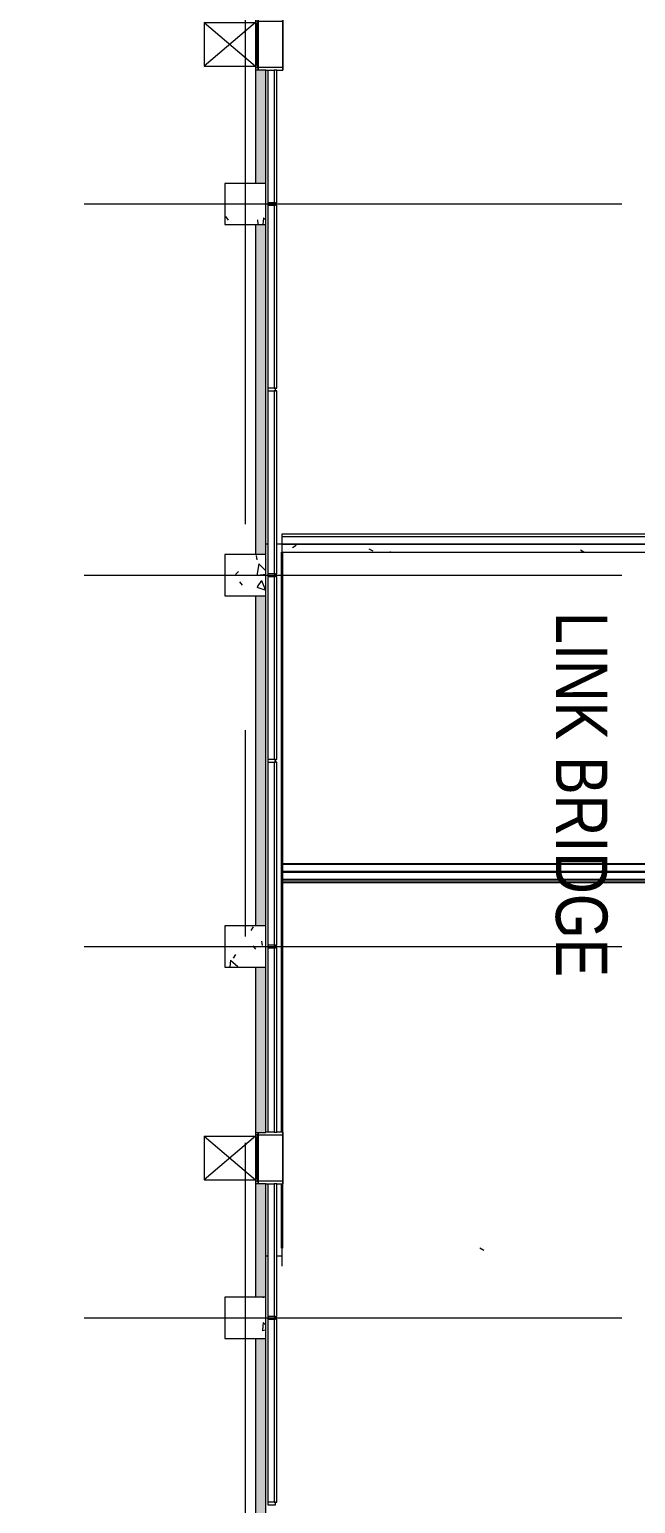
# Model space of a CAD drawing. Extents: x -14231 to 516634, y -267190 to 70805.
# Drawn here: x 390729 to 402477, y -78894 to -50310 of the extents above; entities that cross this region are included whole.
import ezdxf

# ---------------------------------------------------------------- set-up
doc = ezdxf.new("R2010")
doc.units = 0
doc.header["$LTSCALE"] = 8
for name, pattern in [('Access Line', [382.3, 250, -132.3]), ('Centre', [7937.5, 1587.5, -1190.625, 3968.75, -1190.625]), ('IDA - Grid Line', [3500, 2000, -500, 500, -500])]:
    doc.linetypes.add(name, pattern=pattern)
doc.layers.get('0').update_dxf_attribs({"color": 1, "linetype": 'CONTINUOUS'})
doc.layers.add('A-_--------_E-', color=7, linetype='CONTINUOUS', lineweight=9, true_color=0x00a600)
for name, color, linetype, lineweight in [('A-_ANOTGRID_E', 7, 'CONTINUOUS', 9), ('A-_CLAD----_E', 7, 'CONTINUOUS', 9), ('A-_CLAD----_E1', 7, 'CONTINUOUS', 9), ('A-_FLOR----_E', 7, 'CONTINUOUS', 9), ('A-_WALL----_E', 7, 'CONTINUOUS', 9), ('A-_WALL----_H', 7, 'CONTINUOUS', 9), ('A-_WIND----_E', 7, 'CONTINUOUS', 9), ('A-COLN----_E', 7, 'CONTINUOUS', 9), ('A-COLN----_E1', 7, 'CONTINUOUS', 9)]:
    doc.layers.add(name, color=color, linetype=linetype, lineweight=lineweight)
doc.styles.add('Site Area', font='arial.ttf', dxfattribs={"width": 0.8})
pattern_1 = [(270, (69356.9, 806163.47), (508, -2032), [83.82, -1440.18, 83.82, -1440.18, -8128]), (270, (69356.9, 806163.47), (508, -2032), [-3048, 83.82, -2964.18, 83.82, -1440.18, -3556]), (270, (69356.9, 806163.47), (508, -2032), [-7620, 83.82, -932.18, 83.82, -2456.18]), (30, (69610.9, 805401.47), (1505.76362, 1455.9409), [83.82, -1440.18, 83.82, -1440.18, -8128]), (30, (69610.9, 805401.47), (1505.76362, 1455.9409), [-3048, 83.82, -2964.18, 83.82, -1440.18, -3556]), (30, (69610.9, 805401.47), (1505.76362, 1455.9409), [-7620, 83.82, -932.18, 83.82, -2456.18]), (150, (70626.9, 805147.47), (-2013.76362, 576.0591), [83.82, -1440.18, 83.82, -1440.18, -8128]), (150, (70626.9, 805147.47), (-2013.76362, 576.0591), [-3048, 83.82, -2964.18, 83.82, -1440.18, -3556]), (150, (70626.9, 805147.47), (-2013.76362, 576.0591), [-7620, 83.82, -932.18, 83.82, -2456.18])]

# ---------------------------------------------------------------- blocks, each defined once
blk = doc.blocks.new('IDA - Rectangle Column - 800W X 800D-V12-PH1 LEVEL 3 - PROBE')
at = {"layer": 'A-COLN----_E1', "true_color": 0xaaaaaa}
h = blk.add_hatch(dxfattribs=at)
h.set_pattern_fill('FP_14', color=253, style=0, pattern_type=2)
h.set_pattern_definition([(320, (-325556.1, 881457.2), (-159.3907, -1821.8403), [190.5, -2095.5]), (265, (-325556.1, 881457.2), (1910.5674, 352.428), [152.4, -1676.4]), (10.451, (-325569.4, 881305.4), (1751.166, -1469.4262), [161.9, -1780.901]), (316.184, (-325048.1, 881457.2), (-420.428, -2710.791), [285.75, -3143.25]), (6.636, (-325083.2, 881231.3), (2474.276, -2374.0256), [242.85, -2671.351]), (261.184, (-325048, 881457.2), (2474.2525, -2374.05), [228.6, -2514.6]), (291, (-325175.1, 881203.2), (-1022.6516, -1516.1442), [190.5, -2095.5]), (236, (-325175.1, 881203.2), (1841.8805, -618.021), [152.4, -1676.4]), (341.451, (-325260.3, 881076.8), (819.2124, -2134.1713), [161.9, -1780.901]), (307.5, (-325556.1, 881457.2), (845.5504, -30.88603), [83.82, -1572.26, 83.82, -3300.73]), (307.5, (-325556.1, 881457.2), (845.5504, -30.88603), [-1739.9, -1617.98, 83.82, -1598.93]), (277.5, (-325556.1, 881457.2), (1001.80575, -668.1966), [83.82, -886.46, 83.82, -2175.51]), (277.5, (-325556.1, 881457.2), (1001.80575, -668.1966), [-1054.1, -1534.16, 83.82, -557.53]), (237.5, (-325556.1, 882023.6), (-57.2896, -1355.90933), [83.82, -551.18, 83.82, -4526.28]), (237.5, (-325556.1, 882023.6), (-57.2896, -1355.90933), [-718.82, -1897.38, 83.82, -2545.08]), (227.5, (-325556.1, 882277.6), (254.2664, -1481.2932), [83.82, -741.68, 83.82, -3098.8]), (227.5, (-325556.1, 882277.6), (254.2664, -1481.2932), [-909.32, -1231.9, 83.82, -1783.08])])
h.paths.add_polyline_path([(-400, -400), (400, -400), (400, 400), (-400, 400)])
at = {"layer": 'A-COLN----_E', "color": 253, "true_color": 0xaaaaaa}
for p, q in [((400, 400), (-400, 400)), ((-400, 400), (-400, -400)), ((400, -400), (400, 400)), ((-400, -400), (400, -400))]:
    blk.add_line(p, q, dxfattribs=at)
blk = doc.blocks.new('IDA - Rectangle Column - 800W X 800D-V13-PH1 LEVEL 3 - PROBE')
at = {"layer": 'A-COLN----_E1', "true_color": 0xaaaaaa}
h = blk.add_hatch(dxfattribs=at)
h.set_pattern_fill('FP_15', color=253, style=0, pattern_type=2)
h.set_pattern_definition([(320, (-325556.1, 874257.2), (-159.3907, -1821.8403), [190.5, -2095.5]), (265, (-325556.1, 874257.2), (1910.5674, 352.428), [152.4, -1676.4]), (10.451, (-325569.4, 874105.4), (1751.166, -1469.4262), [161.9, -1780.901]), (316.184, (-325048.1, 874257.2), (-420.428, -2710.791), [285.75, -3143.25]), (6.636, (-325083.2, 874031.3), (2474.276, -2374.0256), [242.85, -2671.351]), (261.184, (-325048, 874257.2), (2474.2525, -2374.05), [228.6, -2514.6]), (291, (-325175.1, 874003.2), (-1022.6516, -1516.1442), [190.5, -2095.5]), (236, (-325175.1, 874003.2), (1841.8805, -618.021), [152.4, -1676.4]), (341.451, (-325260.3, 873876.8), (819.2124, -2134.1713), [161.9, -1780.901]), (307.5, (-325556.1, 874257.2), (845.5504, -30.88603), [83.82, -1572.26, 83.82, -3300.73]), (307.5, (-325556.1, 874257.2), (845.5504, -30.88603), [-1739.9, -1617.98, 83.82, -1598.93]), (277.5, (-325556.1, 874257.2), (1001.80575, -668.1966), [83.82, -886.46, 83.82, -2175.51]), (277.5, (-325556.1, 874257.2), (1001.80575, -668.1966), [-1054.1, -1534.16, 83.82, -557.53]), (237.5, (-325556.1, 874823.6), (-57.2896, -1355.90933), [83.82, -551.18, 83.82, -4526.28]), (237.5, (-325556.1, 874823.6), (-57.2896, -1355.90933), [-718.82, -1897.38, 83.82, -2545.08]), (227.5, (-325556.1, 875077.6), (254.2664, -1481.2932), [83.82, -741.68, 83.82, -3098.8]), (227.5, (-325556.1, 875077.6), (254.2664, -1481.2932), [-909.32, -1231.9, 83.82, -1783.08])])
h.paths.add_polyline_path([(-400, -400), (400, -400), (400, 400), (-400, 400)])
at = {"layer": 'A-COLN----_E', "color": 253, "true_color": 0xaaaaaa}
for p, q in [((400, 400), (-400, 400)), ((-400, 400), (-400, -400)), ((400, -400), (400, 400)), ((-400, -400), (400, -400))]:
    blk.add_line(p, q, dxfattribs=at)
blk = doc.blocks.new('IDA - Rectangle Column - 800W X 800D-V14-PH1 LEVEL 3 - PROBE')
at = {"layer": 'A-COLN----_E1', "true_color": 0xaaaaaa}
h = blk.add_hatch(dxfattribs=at)
h.set_pattern_fill('FP_16', color=253, style=0, pattern_type=2)
h.set_pattern_definition([(320, (-325556.1, 867057.2), (-159.3907, -1821.8403), [190.5, -2095.5]), (265, (-325556.1, 867057.2), (1910.5674, 352.428), [152.4, -1676.4]), (10.451, (-325569.4, 866905.4), (1751.166, -1469.4262), [161.9, -1780.901]), (316.184, (-325048.1, 867057.2), (-420.428, -2710.791), [285.75, -3143.25]), (6.636, (-325083.2, 866831.3), (2474.276, -2374.0256), [242.85, -2671.351]), (261.184, (-325048, 867057.2), (2474.2525, -2374.05), [228.6, -2514.6]), (291, (-325175.1, 866803.2), (-1022.6516, -1516.1442), [190.5, -2095.5]), (236, (-325175.1, 866803.2), (1841.8805, -618.021), [152.4, -1676.4]), (341.451, (-325260.3, 866676.8), (819.2124, -2134.1713), [161.9, -1780.901]), (307.5, (-325556.1, 867057.2), (845.5504, -30.88603), [83.82, -1572.26, 83.82, -3300.73]), (307.5, (-325556.1, 867057.2), (845.5504, -30.88603), [-1739.9, -1617.98, 83.82, -1598.93]), (277.5, (-325556.1, 867057.2), (1001.80575, -668.1966), [83.82, -886.46, 83.82, -2175.51]), (277.5, (-325556.1, 867057.2), (1001.80575, -668.1966), [-1054.1, -1534.16, 83.82, -557.53]), (237.5, (-325556.1, 867623.6), (-57.2896, -1355.90933), [83.82, -551.18, 83.82, -4526.28]), (237.5, (-325556.1, 867623.6), (-57.2896, -1355.90933), [-718.82, -1897.38, 83.82, -2545.08]), (227.5, (-325556.1, 867877.6), (254.2664, -1481.2932), [83.82, -741.68, 83.82, -3098.8]), (227.5, (-325556.1, 867877.6), (254.2664, -1481.2932), [-909.32, -1231.9, 83.82, -1783.08])])
h.paths.add_polyline_path([(-400, -400), (400, -400), (400, 400), (-400, 400)])
at = {"layer": 'A-COLN----_E', "color": 253, "true_color": 0xaaaaaa}
for p, q in [((400, 400), (-400, 400)), ((-400, 400), (-400, -400)), ((400, -400), (400, 400)), ((-400, -400), (400, -400))]:
    blk.add_line(p, q, dxfattribs=at)
blk = doc.blocks.new('IDA - Rectangle Column - 800W X 800D-V15-PH1 LEVEL 3 - PROBE')
at = {"layer": 'A-COLN----_E1', "true_color": 0xaaaaaa}
h = blk.add_hatch(dxfattribs=at)
h.set_pattern_fill('FP_17', color=253, style=0, pattern_type=2)
h.set_pattern_definition([(320, (-325556.1, 859857.2), (-159.3907, -1821.8403), [190.5, -2095.5]), (265, (-325556.1, 859857.2), (1910.5674, 352.428), [152.4, -1676.4]), (10.451, (-325569.4, 859705.4), (1751.166, -1469.4262), [161.9, -1780.901]), (316.184, (-325048.1, 859857.2), (-420.428, -2710.791), [285.75, -3143.25]), (6.636, (-325083.2, 859631.3), (2474.276, -2374.0256), [242.85, -2671.351]), (261.184, (-325048, 859857.2), (2474.2525, -2374.05), [228.6, -2514.6]), (291, (-325175.1, 859603.2), (-1022.6516, -1516.1442), [190.5, -2095.5]), (236, (-325175.1, 859603.2), (1841.8805, -618.021), [152.4, -1676.4]), (341.451, (-325260.3, 859476.8), (819.2124, -2134.1713), [161.9, -1780.901]), (307.5, (-325556.1, 859857.2), (845.5504, -30.88603), [83.82, -1572.26, 83.82, -3300.73]), (307.5, (-325556.1, 859857.2), (845.5504, -30.88603), [-1739.9, -1617.98, 83.82, -1598.93]), (277.5, (-325556.1, 859857.2), (1001.80575, -668.1966), [83.82, -886.46, 83.82, -2175.51]), (277.5, (-325556.1, 859857.2), (1001.80575, -668.1966), [-1054.1, -1534.16, 83.82, -557.53]), (237.5, (-325556.1, 860423.6), (-57.2896, -1355.90933), [83.82, -551.18, 83.82, -4526.28]), (237.5, (-325556.1, 860423.6), (-57.2896, -1355.90933), [-718.82, -1897.38, 83.82, -2545.08]), (227.5, (-325556.1, 860677.6), (254.2664, -1481.2932), [83.82, -741.68, 83.82, -3098.8]), (227.5, (-325556.1, 860677.6), (254.2664, -1481.2932), [-909.32, -1231.9, 83.82, -1783.08])])
h.paths.add_polyline_path([(-400, -400), (400, -400), (400, 400), (-400, 400)])
at = {"layer": 'A-COLN----_E', "color": 253, "true_color": 0xaaaaaa}
for p, q in [((400, 400), (-400, 400)), ((-400, 400), (-400, -400)), ((400, -400), (400, 400)), ((-400, -400), (400, -400))]:
    blk.add_line(p, q, dxfattribs=at)
blk = doc.blocks.new('Aluminium Window - 1000L X 1000H - FAP-02 - 2HR-V55-PH1 LEVEL 3 - PROBE')
at = {"layer": 'A-_WIND----_E', "color": 253, "true_color": 0xaaaaaa}
for p, q in [((-495, 425), (-495, 310)), ((-445, 425), (-495, 425)), ((-445, -50), (-445, 425)), ((455, 425), (-445, 425)), ((505, 425), (455, 425)), ((455, 425), (455, -50)), ((505, 310), (505, 425)), ((-495, 260), (-495, 100)), ((505, 100), (505, 260)), ((-445, -50), (-492, -50)), ((-492, -50), (-445, -50)), ((-492, -100), (-445, -100)), ((-445, -65), (-445, -50)), ((455, -50), (-445, -50)), ((-445, -50), (455, -50)), ((-445, -65), (-445, -100)), ((-395, -65), (-445, -65)), ((-445, -100), (-395, -100)), ((405, -65), (-395, -65)), ((-395, -100), (-395, -65)), ((405, -79), (-395, -79)), ((-395, -79), (-395, -87)), ((-395, -87), (405, -87)), ((-395, -100), (405, -100)), ((455, -65), (405, -65)), ((405, -65), (405, -100)), ((405, -87), (405, -79)), ((405, -100), (455, -100)), ((505, -50), (455, -50)), ((455, -50), (455, -65)), ((455, -50), (505, -50)), ((455, -100), (455, -65)), ((455, -100), (505, -100))]:
    blk.add_line(p, q, dxfattribs=at)
at = {"layer": 'A-_WIND----_E', "color": 253, "linetype": 'Centre', "true_color": 0xaaaaaa}
for p, q in [((-495, 425), (505, 425)), ((-74, 425), (-390, 425))]:
    blk.add_line(p, q, dxfattribs=at)
at = {"layer": 'A-_WIND----_E', "color": 253, "linetype": 'Access Line', "true_color": 0xaaaaaa}
for p, q in [((-420, -1100), (-420, -100)), ((-420, -100), (430, -1100)), ((-420, -1100), (430, -100)), ((430, -1100), (430, -100)), ((-420, -1100), (430, -1100))]:
    blk.add_line(p, q, dxfattribs=at)
blk = doc.blocks.new('Aluminium Window - 1000L X 1000H - FAP-02 - 2HR-V56-PH1 LEVEL 3 - PROBE')
at = {"layer": 'A-_WIND----_E', "color": 253, "true_color": 0xaaaaaa}
for p, q in [((-495, 425), (-495, 310)), ((-445, 425), (-495, 425)), ((-445, -50), (-445, 425)), ((455, 425), (-445, 425)), ((505, 425), (455, 425)), ((455, 425), (455, -50)), ((505, 310), (505, 425)), ((-495, 135), (-495, 100)), ((505, 100), (505, 260)), ((-445, -50), (-492, -50)), ((-492, -50), (-445, -50)), ((-492, -100), (-445, -100)), ((-445, -65), (-445, -50)), ((455, -50), (-445, -50)), ((-445, -50), (455, -50)), ((-445, -65), (-445, -100)), ((-395, -65), (-445, -65)), ((-445, -100), (-395, -100)), ((405, -65), (-395, -65)), ((-395, -100), (-395, -65)), ((405, -79), (-395, -79)), ((-395, -79), (-395, -87)), ((-395, -87), (405, -87)), ((-395, -100), (405, -100)), ((455, -65), (405, -65)), ((405, -65), (405, -100)), ((405, -87), (405, -79)), ((405, -100), (455, -100)), ((505, -50), (455, -50)), ((455, -50), (455, -65)), ((455, -50), (505, -50)), ((455, -100), (455, -65)), ((455, -100), (505, -100))]:
    blk.add_line(p, q, dxfattribs=at)
at = {"layer": 'A-_WIND----_E', "color": 253, "linetype": 'Centre', "true_color": 0xaaaaaa}
for p, q in [((-495, 425), (505, 425)), ((-74, 425), (-390, 425))]:
    blk.add_line(p, q, dxfattribs=at)
at = {"layer": 'A-_WIND----_E', "color": 253, "linetype": 'Access Line', "true_color": 0xaaaaaa}
for p, q in [((-420, -1100), (-420, -100)), ((-420, -100), (430, -1100)), ((-420, -1100), (430, -100)), ((430, -1100), (430, -100)), ((-420, -1100), (430, -1100))]:
    blk.add_line(p, q, dxfattribs=at)
blk = doc.blocks.new('System Panel - AlumPanelClad-White-10085897-PH1 LEVEL 3 - PROBE')
at = {"layer": 'A-_CLAD----_E', "color": 253, "true_color": 0xaaaaaa}
for p, q in [((1287, 25), (-1287, 25)), ((-1287, 25), (-1287, -25)), ((1287, -25), (1287, 25)), ((-1287, -25), (1287, -25))]:
    blk.add_line(p, q, dxfattribs=at)
blk = doc.blocks.new('Rectangular Mullion - groove center-10085881-PH1 LEVEL 3 - PROBE')
at = {"layer": 'A-_CLAD----_E1', "color": 253, "true_color": 0xaaaaaa}
blk.add_line((878857, 325991), (881432, 325991), dxfattribs=at)
blk = doc.blocks.new('Rectangular Mullion - groove center-9997094-PH1 LEVEL 3 - PROBE')
at = {"layer": 'A-_CLAD----_E1', "color": 253, "true_color": 0xaaaaaa}
for p, q in [((-25, -150), (-25, 0)), ((-25, 0), (25, 0)), ((25, 0), (25, -150)), ((25, -150), (-25, -150))]:
    blk.add_line(p, q, dxfattribs=at)
blk = doc.blocks.new('System Panel - AlumPanelClad-White-10007495-PH1 LEVEL 3 - PROBE')
at = {"layer": 'A-_CLAD----_E', "color": 253, "true_color": 0xaaaaaa}
for p, q in [((1775, 25), (-1775, 25)), ((-1775, 25), (-1775, -25)), ((1775, -25), (1775, 25)), ((-1775, -25), (1775, -25))]:
    blk.add_line(p, q, dxfattribs=at)
blk = doc.blocks.new('Rectangular Mullion - groove center-10007492-PH1 LEVEL 3 - PROBE')
at = {"layer": 'A-_CLAD----_E1', "color": 253, "true_color": 0xaaaaaa}
blk.add_line((931882, 325991), (935432, 325991), dxfattribs=at)
blk = doc.blocks.new('System Panel - AlumPanelClad-White-10085943-PH1 LEVEL 3 - PROBE')
at = {"layer": 'A-_CLAD----_E', "color": 253, "true_color": 0xaaaaaa}
for p, q in [((1788, 25), (-1788, 25)), ((-1788, 25), (-1788, -25)), ((1788, -25), (1788, 25)), ((-1788, -25), (1788, -25))]:
    blk.add_line(p, q, dxfattribs=at)
blk = doc.blocks.new('Rectangular Mullion - groove center-10085883-PH1 LEVEL 3 - PROBE')
at = {"layer": 'A-_CLAD----_E1', "color": 253, "true_color": 0xaaaaaa}
blk.add_line((874282, 325991), (877857, 325991), dxfattribs=at)
blk = doc.blocks.new('System Panel - AlumPanelClad-White-10085945-PH1 LEVEL 3 - PROBE')
at = {"layer": 'A-_CLAD----_E', "color": 253, "true_color": 0xaaaaaa}
for p, q in [((786, 25), (-1786, 25)), ((-1786, 25), (-1786, -25)), ((786, -25), (786, 25)), ((1764, -25), (1764, 25)), ((1764, 25), (1786, 25)), ((1786, 25), (1786, -25)), ((-1786, -25), (786, -25)), ((1786, -25), (1764, -25))]:
    blk.add_line(p, q, dxfattribs=at)
blk = doc.blocks.new('Rectangular Mullion - groove center-10085935-PH1 LEVEL 3 - PROBE')
at = {"layer": 'A-_CLAD----_E1', "color": 253, "true_color": 0xaaaaaa}
blk.add_line((857261, 325991), (859832, 325991), dxfattribs=at)
blk = doc.blocks.new('1659_F10N-PROBE_A_XF10N_R25_rvt-1-PH1 LEVEL 3 - PROBE')
at = {"layer": 'A-_WALL----_H', "true_color": 0xd4d4d4}
h = blk.add_hatch(dxfattribs=at)
h.set_pattern_fill('FP_1', color=254, style=0, pattern_type=2)
h.set_pattern_definition([(0, (0, 0), (2032, 508), [83.82, -1440.18, 83.82, -1440.18, -8128]), (0, (0, 0), (2032, 508), [-3048, 83.82, -2964.18, 83.82, -1440.18, -3556]), (0, (0, 0), (2032, 508), [-7620, 83.82, -932.18, 83.82, -2456.18]), (120, (762, 254), (-1455.9409, 1505.76362), [83.82, -1440.18, 83.82, -1440.18, -8128]), (120, (762, 254), (-1455.9409, 1505.76362), [-3048, 83.82, -2964.18, 83.82, -1440.18, -3556]), (120, (762, 254), (-1455.9409, 1505.76362), [-7620, 83.82, -932.18, 83.82, -2456.18]), (240, (1016, 1270), (-576.0591, -2013.76362), [83.82, -1440.18, 83.82, -1440.18, -8128]), (240, (1016, 1270), (-576.0591, -2013.76362), [-3048, 83.82, -2964.18, 83.82, -1440.18, -3556]), (240, (1016, 1270), (-576.0591, -2013.76362), [-7620, 83.82, -932.18, 83.82, -2456.18])])
h.paths.add_polyline_path([(938007, 325756), (938657, 325756), (938657, 325956), (938007, 325956), (938007, 325856)])
h.paths.add_polyline_path([(937011, 325756), (937011, 325956), (932257, 325956), (932257, 325756), (936678, 325756)])
h.paths.add_polyline_path([(939457, 325756), (943157, 325756), (943157, 325956), (939457, 325956), (939457, 325930)])
h.paths.add_polyline_path([(931457, 325756), (931457, 325956), (925057, 325956), (925057, 325756)])
h.paths.add_polyline_path([(915957, 325756), (917057, 325756), (917057, 325956), (915957, 325956), (915957, 325856)])
h.paths.add_polyline_path([(918642, 325756), (924257, 325756), (924257, 325956), (917857, 325956), (917857, 325756)])
h.paths.add_polyline_path([(914961, 325756), (914961, 325956), (910657, 325956), (910657, 325756), (914133, 325756)])
h.paths.add_polyline_path([(909857, 325756), (909857, 325956), (903457, 325956), (903457, 325756), (909623, 325756)])
h.paths.add_polyline_path([(902657, 325756), (902657, 325956), (898307, 325956), (898307, 325756), (900605, 325756)])
h.paths.add_polyline_path([(897311, 325756), (897311, 325956), (896257, 325956), (896257, 325756)])
h.paths.add_polyline_path([(895457, 325756), (895457, 325956), (889057, 325956), (889057, 325756), (891587, 325756)])
h.paths.add_polyline_path([(888257, 325756), (888257, 325956), (881857, 325956), (881857, 325756), (882569, 325756)])
h.paths.add_polyline_path([(881057, 325756), (881057, 325956), (878857, 325956), (878857, 325756)])
h.paths.add_polyline_path([(874657, 325756), (877861, 325756), (877861, 325956), (874657, 325956), (874657, 325772)])
h.paths.add_polyline_path([(873550, 325756), (873857, 325756), (873857, 325956), (867457, 325956), (867457, 325756)])
h.paths.add_polyline_path([(866657, 325756), (866657, 325956), (860257, 325956), (860257, 325756), (864532, 325756)])
h.paths.add_polyline_path([(852157, 325756), (856264, 325756), (856264, 325956), (852157, 325956), (852157, 325931)])
h.paths.add_polyline_path([(847157, 325756), (851357, 325756), (851357, 325956), (847157, 325956), (847157, 325769)])
h.paths.add_polyline_path([(859457, 325756), (859457, 325956), (857261, 325956), (857261, 325756)])
at = {"layer": 'A-_ANOTGRID_E', "color": 254, "linetype": 'IDA - Grid Line', "true_color": 0xd4d4d4}
for p, q in [((859857, 294432), (859857, 332853)), ((867057, 294432), (867057, 332853)), ((874257, 294432), (874257, 332853)), ((881457, 294432), (881457, 332853)), ((822064, 325556), (979147, 325556))]:
    blk.add_line(p, q, dxfattribs=at)
at = {"layer": 'A-_WALL----_E', "color": 253, "true_color": 0xaaaaaa}
for p, q in [((859457, 325956), (857261, 325956)), ((857261, 325956), (857261, 325756)), ((866657, 325956), (860257, 325956)), ((873857, 325956), (867457, 325956)), ((877861, 325956), (874657, 325956)), ((877861, 325756), (877861, 325956)), ((881057, 325956), (878857, 325956)), ((878857, 325956), (878857, 325756)), ((888257, 325956), (881857, 325956)), ((857261, 325756), (859457, 325756)), ((860257, 325756), (866657, 325756)), ((867457, 325756), (873857, 325756)), ((874657, 325756), (877861, 325756)), ((878857, 325756), (881057, 325756)), ((881857, 325756), (888257, 325756))]:
    blk.add_line(p, q, dxfattribs=at)
at = {"layer": 'A-_CLAD----_E', "color": 253, "lineweight": 9, "true_color": 0xaaaaaa, "rotation": 180}
for name, p in [('System Panel - AlumPanelClad-White-10085945-PH1 LEVEL 3 - PROBE', (858046, 326141)), ('System Panel - AlumPanelClad-White-10007495-PH1 LEVEL 3 - PROBE', (861657, 326141)), ('System Panel - AlumPanelClad-White-10007495-PH1 LEVEL 3 - PROBE', (865257, 326141)), ('System Panel - AlumPanelClad-White-10007495-PH1 LEVEL 3 - PROBE', (868857, 326141)), ('System Panel - AlumPanelClad-White-10007495-PH1 LEVEL 3 - PROBE', (872457, 326141)), ('System Panel - AlumPanelClad-White-10085943-PH1 LEVEL 3 - PROBE', (876070, 326141)), ('System Panel - AlumPanelClad-White-10085897-PH1 LEVEL 3 - PROBE', (880145, 326141)), ('System Panel - AlumPanelClad-White-10007495-PH1 LEVEL 3 - PROBE', (883257, 326141))]:
    blk.add_blockref(name, p, dxfattribs=at)
at = {"layer": 'A-_CLAD----_E1', "color": 253, "lineweight": 9, "true_color": 0xaaaaaa, "extrusion": (0, 0, -1)}
for p in [(-859857, 326141), (-863457, 326141), (-867057, 326141), (-870657, 326141), (-874257, 326141), (-881457, 326141), (-885057, 326141)]:
    blk.add_blockref('Rectangular Mullion - groove center-9997094-PH1 LEVEL 3 - PROBE', p, dxfattribs=at)
at = {"layer": 'A-_CLAD----_E1', "color": 253, "lineweight": 9, "true_color": 0xaaaaaa}
for name, p in [('Rectangular Mullion - groove center-10085935-PH1 LEVEL 3 - PROBE', (0, 0)), ('Rectangular Mullion - groove center-10007492-PH1 LEVEL 3 - PROBE', (-72000, 0)), ('Rectangular Mullion - groove center-10007492-PH1 LEVEL 3 - PROBE', (-68400, 0)), ('Rectangular Mullion - groove center-10007492-PH1 LEVEL 3 - PROBE', (-64800, 0)), ('Rectangular Mullion - groove center-10007492-PH1 LEVEL 3 - PROBE', (-61200, 0)), ('Rectangular Mullion - groove center-10085883-PH1 LEVEL 3 - PROBE', (0, 0)), ('Rectangular Mullion - groove center-10085881-PH1 LEVEL 3 - PROBE', (0, 0)), ('Rectangular Mullion - groove center-10007492-PH1 LEVEL 3 - PROBE', (-50400, 0))]:
    blk.add_blockref(name, p, dxfattribs=at)
at = {"layer": 'A-_WIND----_E', "color": 253, "lineweight": 9, "true_color": 0xaaaaaa}
for name, p in [('Aluminium Window - 1000L X 1000H - FAP-02 - 2HR-V56-PH1 LEVEL 3 - PROBE', (856756, 325856)), ('Aluminium Window - 1000L X 1000H - FAP-02 - 2HR-V55-PH1 LEVEL 3 - PROBE', (878352, 325856))]:
    blk.add_blockref(name, p, dxfattribs=at)
at = {"layer": 'A-COLN----_E1', "color": 253, "lineweight": 9, "true_color": 0xaaaaaa, "rotation": 89.99999999999993}
for name, p in [('IDA - Rectangle Column - 800W X 800D-V15-PH1 LEVEL 3 - PROBE', (859857, 325556)), ('IDA - Rectangle Column - 800W X 800D-V14-PH1 LEVEL 3 - PROBE', (867057, 325556)), ('IDA - Rectangle Column - 800W X 800D-V13-PH1 LEVEL 3 - PROBE', (874257, 325556)), ('IDA - Rectangle Column - 800W X 800D-V12-PH1 LEVEL 3 - PROBE', (881457, 325556))]:
    blk.add_blockref(name, p, dxfattribs=at)

msp = doc.modelspace()

# ---------------------------------------------------------------- hatches: boundary and pattern name
at = {"layer": 'A-_WALL----_H', "true_color": 0x808080}
h = msp.add_hatch(dxfattribs=at)
h.set_pattern_fill('FP_1', color=8, angle=-90, style=0, pattern_type=2)
h.set_pattern_definition(pattern_1)
h.paths.add_polyline_path([(395622.2, -60293.7), (395622.2, -60443.7), (406913, -60441.7), (406913, -60293.7), (401113.5, -60293.7)])
h.paths.add_polyline_path([(408113, -60443.7), (419513, -60443.7), (419513, -60293.7), (408113, -60293.7), (408113, -60438.5)])
h.paths.add_polyline_path([(420713, -60443.7), (432113, -60443.7), (432113, -60293.7), (420713, -60293.7), (420713, -60375.8)])
h.paths.add_polyline_path([(433313, -60293.7), (433313, -60443.7), (437213, -60443.7), (437213, -60293.7), (435906.5, -60293.7)])
h = msp.add_hatch(dxfattribs=at)
h.set_pattern_fill('FP_1', color=8, angle=-90, style=0, pattern_type=2)
h.set_pattern_definition(pattern_1)
h.paths.add_polyline_path([(395619.8, -73943.7), (395619.8, -74093.7), (406913, -74093.7), (406913, -73943.7), (401113.5, -73943.7)])

# ---------------------------------------------------------------- linework, layer by layer
for p, q in [((406913, -66493.7), (395619.8, -66493.7)), ((395619.8, -66643.7), (406913, -66643.7)), ((406713, -66643.7), (395622.2, -66643.7)), ((395622.2, -66793.7), (406713, -66793.7)), ((395622.2, -66843.7), (406713, -66843.7))]:
    msp.add_line(p, q)
at = {"layer": 'A-_--------_E-', "color": 7, "lineweight": 35}
for p, q in [((395622.2, -60443.7), (395620.2, -71693.7)), ((395620, -72693.7), (395619.8, -73943.7))]:
    msp.add_line(p, q, dxfattribs=at)
at = {"layer": 'A-_FLOR----_E'}
for p, q in [((395348, -60293.7), (395313, -60293.7)), ((395622.2, -60293.7), (395523, -60293.7)), ((395313, -74093.7), (395348, -74093.7)), ((395523, -74093.7), (395619.8, -74093.7))]:
    msp.add_line(p, q, dxfattribs=at)
at = {"layer": 'A-_WALL----_E'}
for p, q in [((406713, -60093.7), (395622.2, -60093.7)), ((395622.2, -60093.7), (395622.2, -60293.7)), ((395622.2, -60143.7), (406713, -60143.7)), ((406913, -60293.7), (395622.2, -60293.7)), ((395622.2, -60293.7), (395622.2, -60443.7)), ((395622.2, -60293.7), (406713, -60293.7)), ((395622.2, -60443.7), (406913, -60443.7)), ((395619.8, -73943.7), (395619.8, -74093.7)), ((395622.2, -74093.7), (395622.2, -74293.7))]:
    msp.add_line(p, q, dxfattribs=at)

# ---------------------------------------------------------------- block references
at = {"lineweight": 5, "rotation": 270}
msp.add_blockref('1659_F10N-PROBE_A_XF10N_R25_rvt-1-PH1 LEVEL 3 - PROBE', (69356.9, 806163.5), dxfattribs=at)

# ---------------------------------------------------------------- texts
at = {"color": 3, "lineweight": 53, "insert": (401932.6, -61606.3), "char_height": 1000, "width": 7027.147, "attachment_point": 1, "rotation": 270, "style": 'Site Area'}
msp.add_mtext('LINK BRIDGE', dxfattribs=at)

doc.saveas('drawing.dxf')
